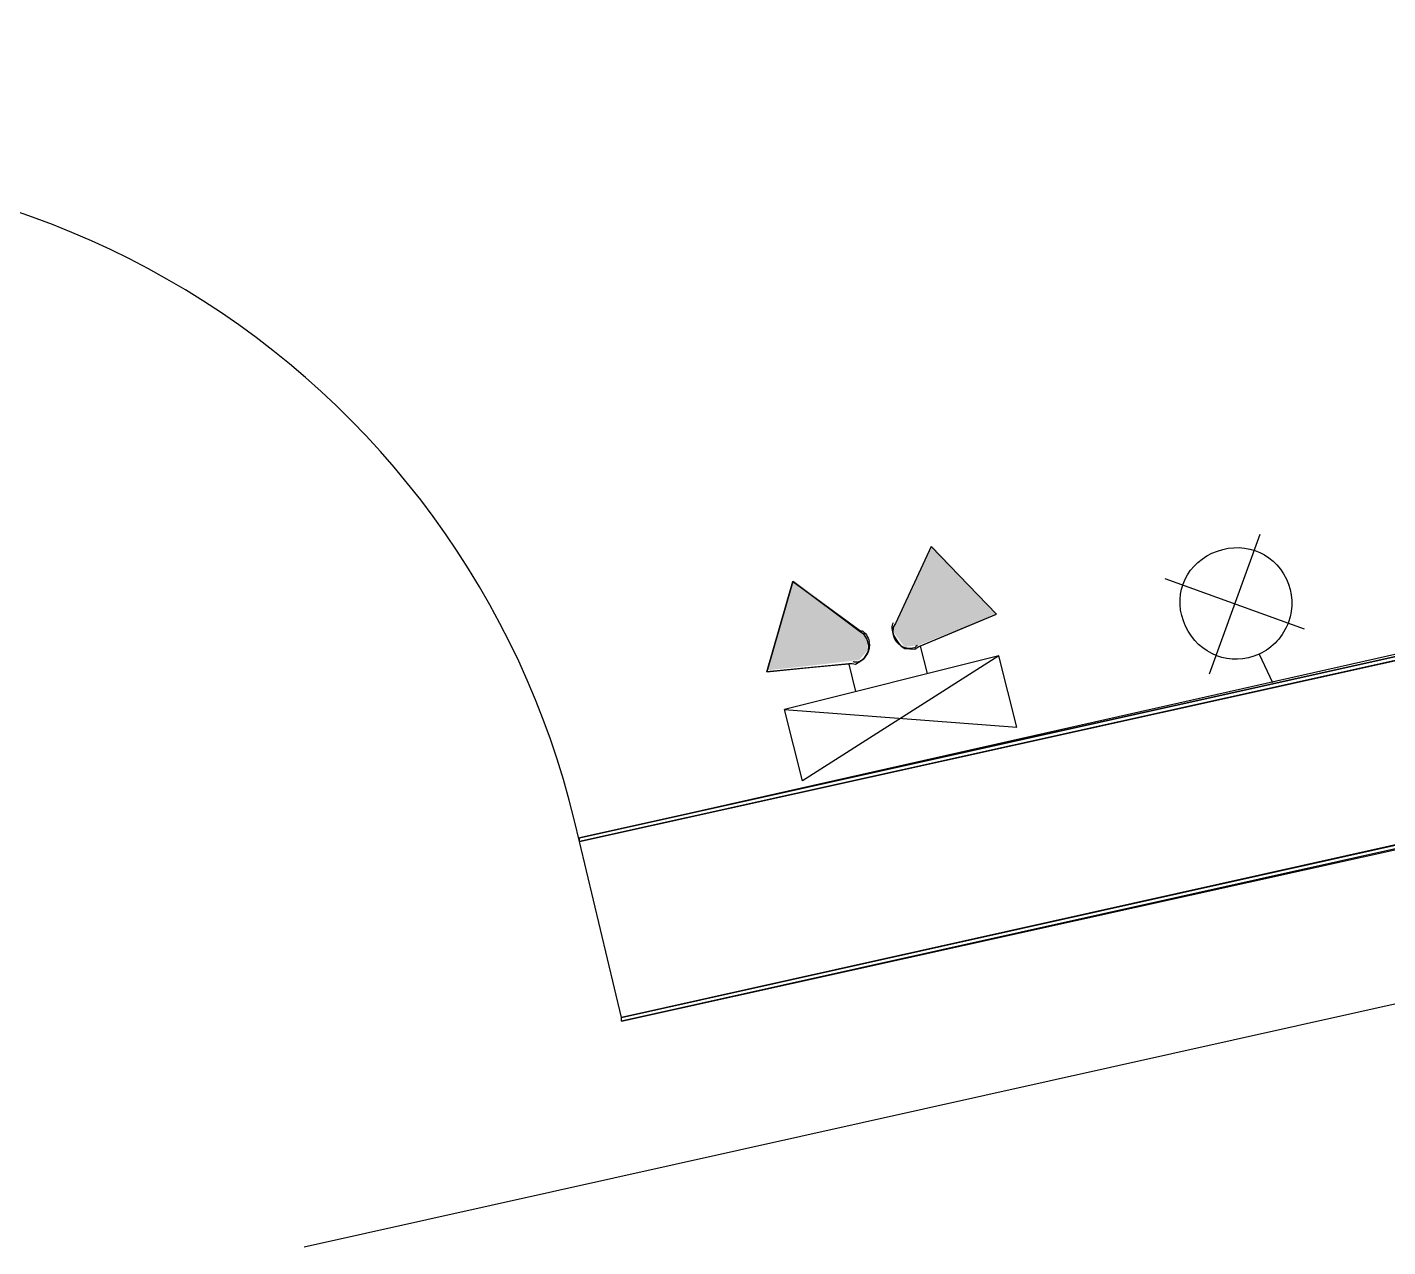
# Model space of a CAD drawing. Header units: inches. Extents: x -1841 to -80, y -100 to 1021.
# Drawn here: x -788.85 to -759.4, y 394.3 to 420.69 of the extents above; entities that cross this region are included whole.
import ezdxf

# ---------------------------------------------------------------- set-up
doc = ezdxf.new("R2010")
doc.units = ezdxf.units.IN
doc.header["$MEASUREMENT"] = 0
doc.layers.add('PDF_Geometry', color=7, linetype='Continuous', true_color=0x777777)
doc.layers.add('PDF_Solid Fills', color=7, linetype='Continuous', true_color=0xffffff)

msp = doc.modelspace()

# ---------------------------------------------------------------- hatches: boundary and pattern name
at = {"layer": 'PDF_Solid Fills', "lineweight": 25, "transparency": 33554559}
for points in [[(-767.867, 407.982), (-769.25, 409.454), (-769.283, 409.446), (-770.121, 407.627), (-769.858, 407.273), (-769.553, 407.315)], [(-770.697, 407.553), (-772.245, 408.704), (-772.278, 408.695), (-772.844, 406.77), (-772.128, 406.844), (-770.837, 406.993), (-770.648, 407.215)]]:
    msp.add_hatch(color=1, dxfattribs=at).paths.add_polyline_path(points)

# ---------------------------------------------------------------- linework, layer by layer
at = {"layer": 'PDF_Geometry', "color": 7, "lineweight": 25}
for points in [[(-679.529, 420.603), (-698.308, 416.384), (-698.308, 416.466), (-775.987, 399.177), (-698.308, 416.384), (-698.308, 416.466), (-775.987, 399.177), (-775.987, 399.26), (-698.308, 416.549), (-679.529, 420.686), (-698.308, 416.466), (-679.529, 420.686)], [(-700.293, 416.136), (-775.987, 399.26), (-776.897, 403.065), (-701.121, 419.858)], [(-745.462, 419.196), (-752.741, 417.625), (-752.659, 417.211), (-752.741, 417.625), (-744.469, 419.445), (-744.386, 419.114), (-752.659, 417.211), (-752.659, 417.046), (-752.99, 416.963), (-751.17, 408.773), (-776.897, 403.065), (-776.897, 403.148), (-751.17, 408.856), (-776.897, 403.148), (-751.17, 408.938)], [(-776.897, 403.148), (-776.897, 403.148)], [(-782.853, 394.296), (-758.698, 399.673)], [(-775.987, 399.177), (-775.987, 399.177)]]:
    msp.add_lwpolyline(points, dxfattribs=at)
at = {"layer": 'PDF_Geometry', "color": 1, "lineweight": 25}
for points in [[(-769.283, 409.446), (-770.055, 407.783), (-770.105, 407.701), (-770.113, 407.594), (-770.096, 407.528), (-770.039, 407.438), (-769.981, 407.347), (-769.932, 407.29), (-769.849, 407.241), (-769.742, 407.232), (-769.636, 407.224), (-769.545, 407.282), (-768.722, 407.628), (-767.867, 407.982)], [(-772.278, 408.695), (-772.836, 406.737), (-771.915, 406.828), (-770.993, 406.919), (-770.919, 406.903), (-770.828, 406.96), (-770.738, 407.018), (-770.689, 407.1), (-770.639, 407.182), (-770.631, 407.289), (-770.656, 407.388), (-770.672, 407.454), (-770.73, 407.544), (-770.812, 407.594)]]:
    msp.add_lwpolyline(points, close=True, dxfattribs=at)
for points in [[(-769.578, 407.274), (-767.867, 407.982), (-769.283, 409.446), (-770.055, 407.783)], [(-763.255, 406.694), (-762.159, 409.716)], [(-770.993, 406.919), (-772.836, 406.737), (-772.278, 408.695), (-770.779, 407.602)], [(-761.196, 407.657), (-764.218, 408.753)], [(-767.817, 407.085), (-772.457, 405.922), (-767.429, 405.539), (-767.817, 407.085), (-772.069, 404.376), (-772.457, 405.922)], [(-769.364, 406.698), (-769.512, 407.29)], [(-770.91, 406.31), (-771.059, 406.902)]]:
    msp.add_lwpolyline(points, dxfattribs=at)
msp.add_lwpolyline([(-761.592, 408.745, -0.416667), (-762.181, 407.121), (-761.894, 406.507)], format="xyb", dxfattribs=at)
at = {"layer": 'PDF_Geometry', "color": 7, "lineweight": 25}
msp.add_arc((-794.992, 399.153), 18.512, 12.1996, 102.7198, dxfattribs=at)
at = {"layer": 'PDF_Geometry', "color": 1, "lineweight": 25}
msp.add_arc((-770.989, 407.308), 0.377, 284.5718, 13.5679, dxfattribs=at)
for points in [[(-763.202, 409.303), (-762.587, 409.591), (-761.88, 409.36), (-761.592, 408.745)], [(-763.774, 407.725), (-764.062, 408.339), (-763.816, 409.016), (-763.202, 409.303)], [(-770.096, 407.528), (-770.121, 407.627), (-770.146, 407.726), (-770.097, 407.808)], [(-762.181, 407.121), (-762.796, 406.834), (-763.487, 407.11), (-763.774, 407.725)], [(-770.788, 407.635), (-770.705, 407.586), (-770.648, 407.495), (-770.623, 407.396)], [(-769.644, 407.257), (-769.874, 407.199), (-770.047, 407.331), (-770.096, 407.528)], [(-769.586, 407.306), (-769.619, 407.298), (-769.611, 407.265), (-769.644, 407.257)], [(-770.894, 406.944), (-770.927, 406.935), (-770.968, 406.96), (-770.968, 406.96)]]:
    msp.add_open_spline(points, degree=3, dxfattribs=at)

doc.saveas('drawing.dxf')
